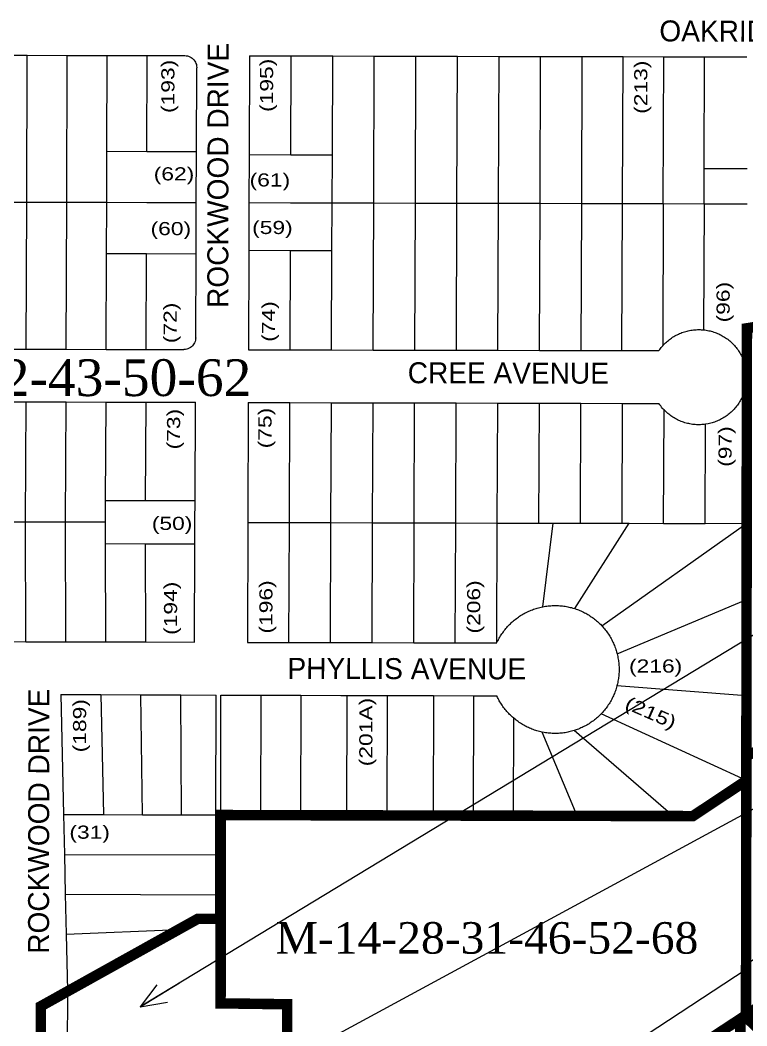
# Model space of a CAD drawing. Header units: millimetres. Extents: x 1745962 to 1749233, y 4525379 to 4529927.
# Drawn here: x 1748037.3 to 1748314.3, y 4528416.8 to 4528800.2 of the extents above; entities that cross this region are included whole.
import ezdxf
from ezdxf.enums import TextEntityAlignment as Align

# ---------------------------------------------------------------- set-up
doc = ezdxf.new("R2010")
doc.units = ezdxf.units.MM
doc.header["$LTSCALE"] = 10
doc.header["$MEASUREMENT"] = 0
for name, color, linetype in [('AROLL_ADDRESS', 44, 'Continuous'), ('AROLL_LOTS', 8, 'Continuous'), ('AROLL_ROADS', 7, 'Continuous'), ('ZONING_STANDARDS', 140, 'Continuous'), ('ZONING_ZONES', 140, 'Continuous')]:
    doc.layers.add(name, color=color, linetype=linetype)
doc.styles.add('DUTCH', font='dutcheb.ttf')
doc.styles.add('Univers Condensed', font='UNVR57W.TTF')
doc.styles.add('Univers Light Condensed', font='unvr47a.ttf')

# ---------------------------------------------------------------- blocks, each defined once
blk = doc.blocks.new('ARROW-1')
blk.add_line((0, 0), (1.75, 0))
blk.add_lwpolyline([(0.972, 0.389), (0, 0), (0.972, -0.389)])

msp = doc.modelspace()

# ---------------------------------------------------------------- linework, layer by layer
at = {"layer": 'AROLL_LOTS'}
for p, q in [((1748024.81, 4528786.79), (1748040.05, 4528786.76)), ((1748039.85, 4528730.78), (1748040.05, 4528786.76)), ((1748040.05, 4528786.76), (1748055.29, 4528786.72)), ((1748055.08, 4528730.75), (1748055.29, 4528786.72)), ((1748055.29, 4528786.72), (1748070.53, 4528786.69)), ((1748070.39, 4528750.15), (1748070.53, 4528786.69)), ((1748070.53, 4528786.69), (1748085.75, 4528786.65)), ((1748085.63, 4528750.12), (1748085.75, 4528786.65)), ((1748085.75, 4528786.65), (1748100.08, 4528786.62)), ((1748124.77, 4528786.57), (1748124.63, 4528748.88)), ((1748124.77, 4528786.57), (1748140.61, 4528786.53)), ((1748140.47, 4528748.85), (1748140.61, 4528786.53)), ((1748140.61, 4528786.53), (1748156.47, 4528786.5)), ((1748156.32, 4528748.8), (1748156.47, 4528786.5)), ((1748156.47, 4528786.5), (1748172.31, 4528786.46)), ((1748172.1, 4528730.48), (1748172.31, 4528786.46)), ((1748172.31, 4528786.46), (1748188.16, 4528786.42)), ((1748187.95, 4528730.45), (1748188.16, 4528786.42)), ((1748188.16, 4528786.42), (1748204, 4528786.39)), ((1748203.79, 4528730.41), (1748204, 4528786.39)), ((1748204, 4528786.39), (1748219.85, 4528786.35)), ((1748219.65, 4528730.38), (1748219.85, 4528786.35)), ((1748219.85, 4528786.35), (1748235.69, 4528786.31)), ((1748235.49, 4528730.34), (1748235.69, 4528786.31)), ((1748235.69, 4528786.31), (1748251.55, 4528786.28)), ((1748251.34, 4528730.3), (1748251.55, 4528786.28)), ((1748251.55, 4528786.28), (1748267.09, 4528786.25)), ((1748266.88, 4528730.28), (1748267.09, 4528786.25)), ((1748267.09, 4528786.25), (1748282.64, 4528786.21)), ((1748282.43, 4528730.23), (1748282.64, 4528786.21)), ((1748282.64, 4528786.21), (1748298.18, 4528786.18)), ((1748298.01, 4528743.51), (1748298.18, 4528786.18)), ((1748298.18, 4528786.18), (1748314.01, 4528786.14)), ((1748314.01, 4528786.14), (1748314.31, 4528786.14)), ((1748104.52, 4528750.07), (1748104.64, 4528782.03)), ((1748070.33, 4528730.71), (1748070.39, 4528750.15)), ((1748070.39, 4528750.15), (1748085.63, 4528750.12)), ((1748085.63, 4528750.12), (1748104.52, 4528750.07)), ((1748104.44, 4528730.63), (1748104.52, 4528750.07)), ((1748124.63, 4528748.88), (1748124.55, 4528730.6)), ((1748124.63, 4528748.88), (1748140.47, 4528748.85)), ((1748140.47, 4528748.85), (1748156.32, 4528748.8)), ((1748156.26, 4528730.52), (1748156.32, 4528748.8)), ((1748297.97, 4528730.2), (1748298.01, 4528743.51)), ((1748314.42, 4528743.47), (1748298.01, 4528743.51)), ((1748024.61, 4528730.82), (1748039.85, 4528730.78)), ((1748039.66, 4528674.72), (1748039.85, 4528730.78)), ((1748039.85, 4528730.78), (1748055.08, 4528730.75)), ((1748054.9, 4528674.68), (1748055.08, 4528730.75)), ((1748055.08, 4528730.75), (1748070.33, 4528730.71)), ((1748070.26, 4528711.21), (1748070.33, 4528730.71)), ((1748070.33, 4528730.71), (1748085.56, 4528730.68)), ((1748085.56, 4528730.68), (1748104.44, 4528730.63)), ((1748104.37, 4528711.13), (1748104.44, 4528730.63)), ((1748124.55, 4528730.6), (1748124.49, 4528712.3)), ((1748124.55, 4528730.6), (1748140.4, 4528730.55)), ((1748140.4, 4528730.55), (1748156.26, 4528730.52)), ((1748156.18, 4528712.23), (1748156.26, 4528730.52)), ((1748156.26, 4528730.52), (1748172.1, 4528730.48)), ((1748171.89, 4528674.41), (1748172.1, 4528730.48)), ((1748172.1, 4528730.48), (1748187.95, 4528730.45)), ((1748187.73, 4528674.37), (1748187.95, 4528730.45)), ((1748187.95, 4528730.45), (1748203.79, 4528730.41)), ((1748203.59, 4528674.34), (1748203.79, 4528730.41)), ((1748203.79, 4528730.41), (1748219.65, 4528730.38)), ((1748219.44, 4528674.3), (1748219.65, 4528730.38)), ((1748219.65, 4528730.38), (1748235.49, 4528730.34)), ((1748235.28, 4528674.27), (1748235.49, 4528730.34)), ((1748235.49, 4528730.34), (1748251.34, 4528730.3)), ((1748251.13, 4528674.22), (1748251.34, 4528730.3)), ((1748251.34, 4528730.3), (1748266.88, 4528730.28)), ((1748266.67, 4528674.19), (1748266.88, 4528730.28)), ((1748266.88, 4528730.28), (1748282.43, 4528730.23)), ((1748282.43, 4528730.23), (1748282.22, 4528676.01)), ((1748282.43, 4528730.23), (1748297.97, 4528730.2)), ((1748297.97, 4528730.2), (1748297.79, 4528682.1)), ((1748297.97, 4528730.2), (1748314.39, 4528730.16)), ((1748070.14, 4528674.63), (1748070.26, 4528711.21)), ((1748070.26, 4528711.21), (1748085.5, 4528711.17)), ((1748085.38, 4528674.6), (1748085.5, 4528711.17)), ((1748085.5, 4528711.17), (1748104.37, 4528711.13)), ((1748104.25, 4528679.12), (1748104.37, 4528711.13)), ((1748124.49, 4528712.3), (1748124.34, 4528674.52)), ((1748140.34, 4528712.27), (1748124.49, 4528712.3)), ((1748140.2, 4528674.48), (1748140.34, 4528712.27)), ((1748156.18, 4528712.23), (1748140.34, 4528712.27)), ((1748156.04, 4528674.44), (1748156.18, 4528712.23)), ((1748314.23, 4528666.78), (1748314.31, 4528682.7)), ((1748024.43, 4528674.74), (1748039.66, 4528674.72)), ((1748039.66, 4528674.72), (1748054.9, 4528674.68)), ((1748054.9, 4528674.68), (1748070.14, 4528674.63)), ((1748070.14, 4528674.63), (1748085.38, 4528674.6)), ((1748085.38, 4528674.6), (1748099.67, 4528674.56)), ((1748124.34, 4528674.52), (1748140.2, 4528674.48)), ((1748140.2, 4528674.48), (1748156.04, 4528674.44)), ((1748156.04, 4528674.44), (1748171.89, 4528674.41)), ((1748171.89, 4528674.41), (1748187.73, 4528674.37)), ((1748187.73, 4528674.37), (1748203.59, 4528674.34)), ((1748203.59, 4528674.34), (1748219.44, 4528674.3)), ((1748219.44, 4528674.3), (1748235.28, 4528674.27)), ((1748235.28, 4528674.27), (1748251.13, 4528674.22)), ((1748251.13, 4528674.22), (1748266.67, 4528674.19)), ((1748266.67, 4528674.19), (1748280.79, 4528674.17)), ((1748314.23, 4528608.37), (1748314.23, 4528661.64)), ((1748024.35, 4528654.7), (1748039.59, 4528654.65)), ((1748039.42, 4528608.95), (1748039.59, 4528654.65)), ((1748039.59, 4528654.65), (1748054.83, 4528654.62)), ((1748054.65, 4528608.91), (1748054.83, 4528654.62)), ((1748054.83, 4528654.62), (1748070.06, 4528654.6)), ((1748069.92, 4528617.12), (1748070.06, 4528654.6)), ((1748070.06, 4528654.6), (1748085.3, 4528654.56)), ((1748085.15, 4528617.09), (1748085.3, 4528654.56)), ((1748085.3, 4528654.56), (1748104.17, 4528654.52)), ((1748104.01, 4528617.05), (1748104.17, 4528654.52)), ((1748124.28, 4528654.4), (1748124.1, 4528608.69)), ((1748124.28, 4528654.4), (1748140.12, 4528654.36)), ((1748139.95, 4528608.66), (1748140.12, 4528654.36)), ((1748140.12, 4528654.36), (1748155.97, 4528654.33)), ((1748155.8, 4528608.61), (1748155.97, 4528654.33)), ((1748155.97, 4528654.33), (1748171.81, 4528654.3)), ((1748171.64, 4528608.58), (1748171.81, 4528654.3)), ((1748171.81, 4528654.3), (1748187.66, 4528654.26)), ((1748187.49, 4528608.54), (1748187.66, 4528654.26)), ((1748187.66, 4528654.26), (1748203.51, 4528654.23)), ((1748203.34, 4528608.51), (1748203.51, 4528654.23)), ((1748203.51, 4528654.23), (1748219.36, 4528654.18)), ((1748219.18, 4528608.47), (1748219.36, 4528654.18)), ((1748219.36, 4528654.18), (1748235.2, 4528654.16)), ((1748235.04, 4528608.44), (1748235.2, 4528654.16)), ((1748235.2, 4528654.16), (1748251.05, 4528654.11)), ((1748250.88, 4528608.4), (1748251.05, 4528654.11)), ((1748251.05, 4528654.11), (1748266.9, 4528654.08)), ((1748266.73, 4528608.37), (1748266.9, 4528654.08)), ((1748266.9, 4528654.08), (1748280.74, 4528654.05)), ((1748282.57, 4528608.33), (1748282.74, 4528651.56)), ((1748298.43, 4528608.29), (1748298.56, 4528646.14)), ((1748069.89, 4528608.88), (1748069.92, 4528617.12)), ((1748069.92, 4528617.12), (1748085.15, 4528617.09)), ((1748085.15, 4528617.09), (1748104.01, 4528617.05)), ((1748103.97, 4528609.1), (1748104.01, 4528617.05)), ((1748024.17, 4528608.98), (1748039.42, 4528608.95)), ((1748039.42, 4528608.95), (1748054.65, 4528608.91)), ((1748039.51, 4528563.24), (1748039.42, 4528608.95)), ((1748054.65, 4528608.91), (1748069.89, 4528608.88)), ((1748054.75, 4528563.2), (1748054.65, 4528608.91)), ((1748103.97, 4528608.8), (1748103.97, 4528609.1)), ((1748069.91, 4528600.63), (1748069.89, 4528608.88)), ((1748103.94, 4528600.55), (1748103.97, 4528608.8)), ((1748124.1, 4528608.69), (1748123.93, 4528562.97)), ((1748124.1, 4528608.69), (1748139.95, 4528608.66)), ((1748139.78, 4528562.94), (1748139.95, 4528608.66)), ((1748139.95, 4528608.66), (1748155.8, 4528608.61)), ((1748155.62, 4528562.9), (1748155.8, 4528608.61)), ((1748155.8, 4528608.61), (1748171.64, 4528608.58)), ((1748171.47, 4528562.87), (1748171.64, 4528608.58)), ((1748171.64, 4528608.58), (1748187.49, 4528608.54)), ((1748187.32, 4528562.83), (1748187.49, 4528608.54)), ((1748187.49, 4528608.54), (1748203.34, 4528608.51)), ((1748203.17, 4528562.79), (1748203.34, 4528608.51)), ((1748203.34, 4528608.51), (1748219.18, 4528608.47)), ((1748219.02, 4528563.21), (1748219.18, 4528608.47)), ((1748219.18, 4528608.47), (1748235.04, 4528608.44)), ((1748235.04, 4528608.44), (1748240.52, 4528608.42)), ((1748236.57, 4528576.58), (1748240.52, 4528608.42)), ((1748240.52, 4528608.42), (1748250.88, 4528608.4)), ((1748248.74, 4528575.83), (1748269.47, 4528608.36)), ((1748250.88, 4528608.4), (1748266.73, 4528608.37)), ((1748259.03, 4528569.28), (1748314.23, 4528608.37)), ((1748266.73, 4528608.37), (1748269.47, 4528608.36)), ((1748269.47, 4528608.36), (1748282.57, 4528608.33)), ((1748282.57, 4528608.33), (1748298.43, 4528608.29)), ((1748298.43, 4528608.29), (1748314.23, 4528608.37)), ((1748313.94, 4528579.21), (1748314.23, 4528608.37)), ((1748069.91, 4528600.63), (1748085.14, 4528600.6)), ((1748069.99, 4528563.17), (1748069.91, 4528600.63)), ((1748085.14, 4528600.6), (1748103.94, 4528600.55)), ((1748085.23, 4528563.14), (1748085.14, 4528600.6)), ((1748103.82, 4528563.09), (1748103.94, 4528600.55)), ((1748264.85, 4528558.57), (1748313.94, 4528579.21)), ((1748314.03, 4528542.59), (1748313.94, 4528579.21)), ((1748024.28, 4528563.28), (1748039.51, 4528563.24)), ((1748039.51, 4528563.24), (1748054.75, 4528563.2)), ((1748054.75, 4528563.2), (1748069.99, 4528563.17)), ((1748069.99, 4528563.17), (1748085.23, 4528563.14)), ((1748085.23, 4528563.14), (1748103.82, 4528563.09)), ((1748123.93, 4528562.97), (1748139.78, 4528562.94)), ((1748139.78, 4528562.94), (1748155.62, 4528562.9)), ((1748155.62, 4528562.9), (1748171.47, 4528562.87)), ((1748219.01, 4528562.76), (1748219.02, 4528563.21)), ((1748171.47, 4528562.87), (1748187.32, 4528562.83)), ((1748187.32, 4528562.83), (1748203.17, 4528562.79)), ((1748203.17, 4528562.79), (1748219.01, 4528562.76)), ((1748314.03, 4528542.59), (1748264.76, 4528546.38)), ((1748052.9, 4528543.12), (1748068.13, 4528543.06)), ((1748052.9, 4528543.12), (1748053.88, 4528497.42)), ((1748068.13, 4528543.06), (1748083.37, 4528543.01)), ((1748068.13, 4528543.06), (1748069.12, 4528497.36)), ((1748083.37, 4528543.01), (1748098.61, 4528542.95)), ((1748083.92, 4528497.3), (1748083.37, 4528543.01)), ((1748098.61, 4528542.95), (1748112.05, 4528542.9)), ((1748098.86, 4528497.25), (1748098.61, 4528542.95)), ((1748111.97, 4528497.2), (1748112.05, 4528542.9)), ((1748113.77, 4528497.16), (1748113.84, 4528542.9)), ((1748113.84, 4528542.9), (1748129.08, 4528542.86)), ((1748129.08, 4528542.86), (1748128.97, 4528497.12)), ((1748129.08, 4528542.86), (1748144.31, 4528542.82)), ((1748144.31, 4528542.82), (1748144.19, 4528497.1)), ((1748144.31, 4528542.82), (1748159.53, 4528542.78)), ((1748159.53, 4528542.78), (1748161.97, 4528542.78)), ((1748161.87, 4528497.06), (1748161.97, 4528542.78)), ((1748161.97, 4528542.78), (1748177.2, 4528542.74)), ((1748177.2, 4528542.74), (1748177.1, 4528497.02)), ((1748177.2, 4528542.74), (1748179.64, 4528542.74)), ((1748179.64, 4528542.74), (1748194.88, 4528542.7)), ((1748194.88, 4528542.7), (1748194.76, 4528496.98)), ((1748194.88, 4528542.7), (1748210.1, 4528542.66)), ((1748210.1, 4528542.66), (1748210, 4528496.95)), ((1748210.1, 4528542.66), (1748218.96, 4528542.64)), ((1748314.12, 4528519.7), (1748314.03, 4528542.59)), ((1748225.33, 4528534.17), (1748225.25, 4528496.91)), ((1748314.2, 4528510.38), (1748258.78, 4528535.76)), ((1748249.62, 4528496.85), (1748236.24, 4528528.78)), ((1748286.21, 4528496.77), (1748248.42, 4528529.35)), ((1748332.16, 4528527.88), (1748314.12, 4528519.7)), ((1748314.2, 4528510.38), (1748314.12, 4528519.7)), ((1748293.7, 4528496.76), (1748314.2, 4528510.38)), ((1748314.2, 4528510.38), (1748313.98, 4528440.11)), ((1748053.88, 4528497.42), (1748069.12, 4528497.36)), ((1748053.88, 4528497.42), (1748054.21, 4528482.18)), ((1748069.12, 4528497.36), (1748083.92, 4528497.3)), ((1748083.92, 4528497.3), (1748098.86, 4528497.25)), ((1748098.86, 4528497.25), (1748111.97, 4528497.2)), ((1748111.96, 4528481.97), (1748111.97, 4528497.2)), ((1748128.97, 4528497.12), (1748113.77, 4528497.16)), ((1748113.78, 4528457.61), (1748113.77, 4528497.16)), ((1748144.19, 4528497.1), (1748128.97, 4528497.12)), ((1748159.43, 4528497.06), (1748144.19, 4528497.1)), ((1748159.43, 4528497.06), (1748161.87, 4528497.06)), ((1748161.87, 4528497.06), (1748177.1, 4528497.02)), ((1748177.1, 4528497.02), (1748180.47, 4528497.01)), ((1748194.76, 4528496.98), (1748180.47, 4528497.01)), ((1748210, 4528496.95), (1748194.76, 4528496.98)), ((1748210, 4528496.95), (1748225.25, 4528496.91)), ((1748225.25, 4528496.91), (1748249.62, 4528496.85)), ((1748249.62, 4528496.85), (1748286.21, 4528496.77)), ((1748286.21, 4528496.77), (1748293.7, 4528496.76)), ((1748395.93, 4528496.67), (1748313.98, 4528440.11)), ((1748054.21, 4528482.18), (1748111.96, 4528481.97)), ((1748054.21, 4528482.18), (1748054.54, 4528466.95)), ((1748111.93, 4528466.74), (1748111.96, 4528481.97)), ((1748054.54, 4528466.95), (1748111.93, 4528466.74)), ((1748054.54, 4528466.95), (1748054.87, 4528451.72)), ((1748111.94, 4528457.61), (1748111.93, 4528466.74)), ((1748105.03, 4528457.6), (1748097.74, 4528453.54)), ((1748105.03, 4528457.6), (1748111.94, 4528457.61)), ((1748111.94, 4528457.61), (1748113.78, 4528457.61)), ((1748113.72, 4528425.39), (1748113.78, 4528457.61)), ((1748054.87, 4528451.72), (1748097.74, 4528453.54)), ((1748097.74, 4528453.54), (1748055.34, 4528429.93)), ((1748054.87, 4528451.72), (1748055.33, 4528430.27)), ((1748217.65, 4528375.15), (1748313.97, 4528438.43)), ((1748313.98, 4528440.11), (1748313.97, 4528438.43)), ((1748055.34, 4528429.93), (1748055.3, 4528400.2)), ((1748055.33, 4528430.27), (1748055.34, 4528429.93)), ((1748139.09, 4528425.04), (1748113.72, 4528425.39)), ((1748139.2, 4528341.76), (1748139.09, 4528425.04))]:
    msp.add_line(p, q, dxfattribs=at)
for points in [[(1748100.08, 4528786.62), (1748100.57, 4528786.6), (1748101.07, 4528786.51), (1748101.55, 4528786.38), (1748102.02, 4528786.19), (1748102.45, 4528785.95), (1748102.86, 4528785.67), (1748103.24, 4528785.34), (1748103.58, 4528784.97), (1748103.88, 4528784.57), (1748104.13, 4528784.14), (1748104.33, 4528783.68), (1748104.49, 4528783.21), (1748104.59, 4528782.72), (1748104.64, 4528782.03)], [(1748282.22, 4528676.01), (1748282.55, 4528676.38), (1748282.91, 4528676.74), (1748283.26, 4528677.1), (1748283.62, 4528677.43), (1748284, 4528677.77), (1748284.38, 4528678.09), (1748284.77, 4528678.4), (1748285.17, 4528678.7), (1748285.58, 4528678.98), (1748285.99, 4528679.26), (1748286.42, 4528679.53), (1748286.85, 4528679.78), (1748287.29, 4528680.02), (1748287.73, 4528680.26), (1748288.18, 4528680.48), (1748288.63, 4528680.68), (1748289.1, 4528680.87), (1748289.56, 4528681.05), (1748290.04, 4528681.22), (1748290.51, 4528681.38), (1748290.99, 4528681.52), (1748291.48, 4528681.64), (1748291.96, 4528681.77), (1748292.44, 4528681.87), (1748292.94, 4528681.95), (1748293.44, 4528682.03), (1748293.93, 4528682.1), (1748294.43, 4528682.14), (1748294.93, 4528682.17), (1748295.43, 4528682.2), (1748295.93, 4528682.2), (1748296.43, 4528682.19), (1748296.93, 4528682.17), (1748297.79, 4528682.1)], [(1748297.79, 4528682.1), (1748298.28, 4528682.05), (1748298.77, 4528681.99), (1748299.27, 4528681.89), (1748299.76, 4528681.79), (1748300.25, 4528681.68), (1748300.74, 4528681.56), (1748301.22, 4528681.43), (1748301.69, 4528681.27), (1748302.17, 4528681.11), (1748302.63, 4528680.94), (1748303.09, 4528680.74), (1748303.55, 4528680.54), (1748304, 4528680.33), (1748304.45, 4528680.1), (1748304.89, 4528679.86), (1748305.31, 4528679.61), (1748305.75, 4528679.35), (1748306.16, 4528679.07), (1748306.58, 4528678.79), (1748306.98, 4528678.5), (1748307.37, 4528678.18), (1748307.76, 4528677.87), (1748308.14, 4528677.54), (1748308.5, 4528677.2), (1748308.86, 4528676.85), (1748309.21, 4528676.49), (1748309.55, 4528676.13), (1748309.88, 4528675.75), (1748310.19, 4528675.36), (1748310.5, 4528674.97), (1748310.8, 4528674.57), (1748311.09, 4528674.15), (1748311.36, 4528673.74), (1748311.62, 4528673.32), (1748311.87, 4528672.88), (1748312.11, 4528672.44), (1748312.34, 4528671.99), (1748312.56, 4528671.55), (1748312.75, 4528671.09), (1748312.94, 4528670.62), (1748313.12, 4528670.16), (1748313.29, 4528669.69), (1748313.44, 4528669.21), (1748313.58, 4528668.73), (1748313.7, 4528668.24), (1748313.81, 4528667.76), (1748313.91, 4528667.26), (1748314.23, 4528666.78)], [(1748104.25, 4528679.12), (1748104.22, 4528678.63), (1748104.14, 4528678.13), (1748104, 4528677.65), (1748103.81, 4528677.19), (1748103.57, 4528676.75), (1748103.29, 4528676.34), (1748102.96, 4528675.96), (1748102.59, 4528675.62), (1748102.2, 4528675.32), (1748101.76, 4528675.08), (1748101.3, 4528674.87), (1748100.83, 4528674.72), (1748100.33, 4528674.62), (1748099.67, 4528674.56)], [(1748280.79, 4528674.17), (1748281.08, 4528674.57), (1748281.37, 4528674.98), (1748281.68, 4528675.37), (1748282.22, 4528676.01)], [(1748314.22, 4528664.12), (1748314.22, 4528664.78), (1748314.23, 4528665.28), (1748314.23, 4528665.78), (1748314.23, 4528666.27), (1748314.23, 4528666.78)], [(1748314.22, 4528664.12), (1748314.23, 4528663.63), (1748314.22, 4528663.13), (1748314.22, 4528662.62), (1748314.22, 4528662.13), (1748314.23, 4528661.64)], [(1748314.23, 4528661.64), (1748313.96, 4528661.15), (1748313.87, 4528660.65), (1748313.77, 4528660.16), (1748313.65, 4528659.67), (1748313.52, 4528659.19), (1748313.37, 4528658.71), (1748313.21, 4528658.24), (1748313.04, 4528657.76), (1748312.86, 4528657.31), (1748312.66, 4528656.85), (1748312.46, 4528656.39), (1748312.24, 4528655.94), (1748312.01, 4528655.5), (1748311.76, 4528655.06), (1748311.5, 4528654.63), (1748311.24, 4528654.21), (1748310.95, 4528653.8), (1748310.66, 4528653.39), (1748310.36, 4528653), (1748310.05, 4528652.6), (1748309.73, 4528652.22), (1748309.39, 4528651.84), (1748309.05, 4528651.49), (1748308.7, 4528651.12), (1748308.33, 4528650.79), (1748307.96, 4528650.45), (1748307.58, 4528650.13), (1748307.19, 4528649.81), (1748306.79, 4528649.51), (1748306.38, 4528649.23), (1748305.97, 4528648.95), (1748305.55, 4528648.67), (1748305.12, 4528648.41), (1748304.68, 4528648.17), (1748304.24, 4528647.93), (1748303.8, 4528647.71), (1748303.34, 4528647.51), (1748302.88, 4528647.31), (1748302.41, 4528647.13), (1748301.95, 4528646.96), (1748301.47, 4528646.79), (1748301, 4528646.65), (1748300.51, 4528646.53), (1748300.03, 4528646.4), (1748299.53, 4528646.29), (1748298.56, 4528646.14)], [(1748282.74, 4528651.56), (1748282.4, 4528651.93), (1748282.06, 4528652.31), (1748281.74, 4528652.69), (1748281.44, 4528653.09), (1748281.14, 4528653.48), (1748280.74, 4528654.05)], [(1748298.56, 4528646.14), (1748298.07, 4528646.07), (1748297.57, 4528646.01), (1748297.07, 4528645.98), (1748296.57, 4528645.95), (1748296.08, 4528645.94), (1748295.57, 4528645.94), (1748295.08, 4528645.96), (1748294.57, 4528645.99), (1748294.08, 4528646.03), (1748293.58, 4528646.09), (1748293.09, 4528646.16), (1748292.6, 4528646.25), (1748292.11, 4528646.35), (1748291.62, 4528646.46), (1748291.13, 4528646.58), (1748290.65, 4528646.72), (1748290.17, 4528646.87), (1748289.7, 4528647.03), (1748289.23, 4528647.21), (1748288.77, 4528647.4), (1748288.32, 4528647.6), (1748287.86, 4528647.81), (1748287.42, 4528648.05), (1748286.98, 4528648.29), (1748286.55, 4528648.54), (1748286.12, 4528648.79), (1748285.71, 4528649.07), (1748285.29, 4528649.36), (1748284.89, 4528649.65), (1748284.5, 4528649.96), (1748284.11, 4528650.28), (1748283.73, 4528650.6), (1748283.37, 4528650.95), (1748282.74, 4528651.56)], [(1748219.02, 4528563.21), (1748219.45, 4528563.66), (1748219.68, 4528564.11), (1748219.92, 4528564.55), (1748220.17, 4528564.97), (1748220.42, 4528565.41), (1748220.69, 4528565.83), (1748220.96, 4528566.24), (1748221.25, 4528566.66), (1748221.54, 4528567.06), (1748221.84, 4528567.47), (1748222.14, 4528567.86), (1748222.46, 4528568.25), (1748222.79, 4528568.63), (1748223.12, 4528569), (1748223.46, 4528569.36), (1748223.8, 4528569.73), (1748224.15, 4528570.08), (1748224.52, 4528570.43), (1748224.89, 4528570.76), (1748225.26, 4528571.1), (1748225.65, 4528571.42), (1748226.03, 4528571.74), (1748226.43, 4528572.04), (1748226.82, 4528572.34), (1748227.24, 4528572.63), (1748227.65, 4528572.91), (1748228.07, 4528573.19), (1748228.49, 4528573.46), (1748228.92, 4528573.71), (1748229.36, 4528573.95), (1748229.8, 4528574.19), (1748230.23, 4528574.42), (1748230.69, 4528574.65), (1748231.14, 4528574.85), (1748231.59, 4528575.06), (1748232.06, 4528575.25), (1748232.53, 4528575.43), (1748232.99, 4528575.61), (1748233.47, 4528575.76), (1748233.95, 4528575.92), (1748234.42, 4528576.06), (1748234.9, 4528576.2), (1748235.39, 4528576.32), (1748235.88, 4528576.44), (1748236.57, 4528576.58)], [(1748236.57, 4528576.58), (1748237.07, 4528576.68), (1748237.56, 4528576.76), (1748238.06, 4528576.82), (1748238.55, 4528576.89), (1748239.05, 4528576.93), (1748239.55, 4528576.97), (1748240.05, 4528577), (1748240.55, 4528577.02), (1748241.04, 4528577.02), (1748241.55, 4528577.02), (1748242.05, 4528577.02), (1748242.55, 4528576.99), (1748243.04, 4528576.96), (1748243.54, 4528576.92), (1748244.04, 4528576.86), (1748244.53, 4528576.8), (1748245.03, 4528576.73), (1748245.52, 4528576.64), (1748246.01, 4528576.55), (1748246.5, 4528576.44), (1748246.99, 4528576.33), (1748247.48, 4528576.21), (1748247.95, 4528576.07), (1748248.74, 4528575.83)], [(1748248.74, 4528575.83), (1748249.22, 4528575.67), (1748249.69, 4528575.5), (1748250.15, 4528575.33), (1748250.61, 4528575.13), (1748251.07, 4528574.94), (1748251.53, 4528574.73), (1748251.98, 4528574.52), (1748252.42, 4528574.29), (1748252.86, 4528574.05), (1748253.3, 4528573.81), (1748253.73, 4528573.55), (1748254.17, 4528573.29), (1748254.59, 4528573.03), (1748255, 4528572.74), (1748255.4, 4528572.46), (1748255.82, 4528572.16), (1748256.2, 4528571.87), (1748256.6, 4528571.54), (1748256.98, 4528571.23), (1748257.36, 4528570.9), (1748257.73, 4528570.57), (1748258.09, 4528570.22), (1748258.45, 4528569.87), (1748259.03, 4528569.28)], [(1748259.03, 4528569.28), (1748259.36, 4528568.92), (1748259.69, 4528568.53), (1748260.01, 4528568.15), (1748260.33, 4528567.77), (1748260.63, 4528567.37), (1748260.93, 4528566.96), (1748261.22, 4528566.56), (1748261.5, 4528566.15), (1748261.78, 4528565.73), (1748262.04, 4528565.3), (1748262.3, 4528564.88), (1748262.54, 4528564.44), (1748262.78, 4528564), (1748263.01, 4528563.55), (1748263.22, 4528563.1), (1748263.44, 4528562.65), (1748263.63, 4528562.19), (1748263.82, 4528561.73), (1748264, 4528561.27), (1748264.18, 4528560.79), (1748264.34, 4528560.32), (1748264.49, 4528559.85), (1748264.64, 4528559.36), (1748264.85, 4528558.57)], [(1748264.85, 4528558.57), (1748264.96, 4528558.09), (1748265.07, 4528557.59), (1748265.17, 4528557.1), (1748265.26, 4528556.61), (1748265.34, 4528556.12), (1748265.4, 4528555.63), (1748265.46, 4528555.13), (1748265.5, 4528554.63), (1748265.54, 4528554.13), (1748265.56, 4528553.63), (1748265.57, 4528553.14), (1748265.58, 4528552.63), (1748265.57, 4528552.13), (1748265.56, 4528551.63), (1748265.54, 4528551.14), (1748265.5, 4528550.64), (1748265.45, 4528550.14), (1748265.4, 4528549.64), (1748265.33, 4528549.15), (1748265.25, 4528548.65), (1748265.17, 4528548.16), (1748265.07, 4528547.67), (1748264.96, 4528547.18), (1748264.76, 4528546.38)], [(1748264.76, 4528546.38), (1748264.63, 4528545.9), (1748264.49, 4528545.42), (1748264.34, 4528544.94), (1748264.17, 4528544.47), (1748264, 4528544), (1748263.82, 4528543.53), (1748263.62, 4528543.08), (1748263.43, 4528542.62), (1748263.21, 4528542.16), (1748262.99, 4528541.72), (1748262.77, 4528541.27), (1748262.53, 4528540.84), (1748262.28, 4528540.4), (1748262.03, 4528539.96), (1748261.76, 4528539.54), (1748261.48, 4528539.13), (1748261.21, 4528538.71), (1748260.91, 4528538.3), (1748260.62, 4528537.9), (1748260.31, 4528537.5), (1748260, 4528537.12), (1748259.67, 4528536.74), (1748259.35, 4528536.36), (1748258.78, 4528535.76)], [(1748225.33, 4528534.17), (1748224.95, 4528534.5), (1748224.58, 4528534.84), (1748224.22, 4528535.18), (1748223.87, 4528535.53), (1748223.52, 4528535.89), (1748223.18, 4528536.26), (1748222.84, 4528536.62), (1748222.51, 4528537.01), (1748222.2, 4528537.39), (1748221.89, 4528537.79), (1748221.59, 4528538.19), (1748221.3, 4528538.59), (1748221, 4528539), (1748220.73, 4528539.42), (1748220.46, 4528539.84), (1748220.2, 4528540.26), (1748219.95, 4528540.69), (1748219.71, 4528541.14), (1748219.48, 4528541.57), (1748219.25, 4528542.02), (1748218.96, 4528542.64)], [(1748236.24, 4528528.78), (1748235.75, 4528528.88), (1748235.26, 4528529), (1748234.78, 4528529.13), (1748234.3, 4528529.27), (1748233.82, 4528529.41), (1748233.34, 4528529.57), (1748232.87, 4528529.74), (1748232.4, 4528529.92), (1748231.95, 4528530.1), (1748231.49, 4528530.3), (1748231.03, 4528530.5), (1748230.58, 4528530.71), (1748230.12, 4528530.94), (1748229.68, 4528531.17), (1748229.25, 4528531.41), (1748228.81, 4528531.66), (1748228.39, 4528531.92), (1748227.97, 4528532.18), (1748227.55, 4528532.47), (1748227.14, 4528532.76), (1748226.74, 4528533.05), (1748226.34, 4528533.35), (1748225.94, 4528533.66), (1748225.33, 4528534.17)], [(1748258.78, 4528535.76), (1748258.43, 4528535.4), (1748258.08, 4528535.05), (1748257.71, 4528534.71), (1748257.35, 4528534.37), (1748256.96, 4528534.05), (1748256.58, 4528533.73), (1748256.19, 4528533.42), (1748255.79, 4528533.11), (1748255.39, 4528532.82), (1748254.97, 4528532.53), (1748254.56, 4528532.25), (1748254.14, 4528531.98), (1748253.72, 4528531.72), (1748253.29, 4528531.47), (1748252.85, 4528531.22), (1748252.4, 4528530.99), (1748251.96, 4528530.77), (1748251.51, 4528530.55), (1748251.05, 4528530.35), (1748250.59, 4528530.14), (1748250.14, 4528529.96), (1748249.66, 4528529.78), (1748249.19, 4528529.62), (1748248.42, 4528529.35)], [(1748248.42, 4528529.35), (1748247.93, 4528529.21), (1748247.45, 4528529.08), (1748246.96, 4528528.96), (1748246.48, 4528528.84), (1748246, 4528528.74), (1748245.5, 4528528.65), (1748245.01, 4528528.56), (1748244.52, 4528528.49), (1748244.01, 4528528.43), (1748243.52, 4528528.37), (1748243.02, 4528528.34), (1748242.52, 4528528.3), (1748242.02, 4528528.28), (1748241.53, 4528528.27), (1748241.02, 4528528.27), (1748240.52, 4528528.28), (1748240.03, 4528528.29), (1748239.52, 4528528.32), (1748239.03, 4528528.36), (1748238.53, 4528528.41), (1748238.03, 4528528.47), (1748237.54, 4528528.54), (1748237.04, 4528528.62), (1748236.24, 4528528.78)]]:
    msp.add_lwpolyline(points, dxfattribs=at)
at = {"layer": 'ZONING_STANDARDS'}
for p, q in [((1748586.12, 4528728.97), (1748083.11, 4528424.1)), ((1748586.12, 4528645.22), (1748084.39, 4528373.63))]:
    msp.add_line(p, q, dxfattribs=at)
at = {"layer": 'ZONING_ZONES', "linetype": 'Continuous', "const_width": 4}
for points in [[(1748313.96, 4528420.89), (1748314.31, 4528682.7), (1748467.62, 4528706.85), (1748526.31, 4528706.92)], [(1748314.2, 4528510.38), (1748293.7, 4528496.76), (1748113.77, 4528497.16), (1748113.72, 4528425.39), (1748139.09, 4528425.04), (1748139.09, 4528306.04)]]:
    msp.add_lwpolyline(points, dxfattribs=at)
at = {"layer": 'ZONING_ZONES', "const_width": 4}
for points in [[(1748314.12, 4528519.7), (1748378.44, 4528548.9), (1748410.56, 4528484.35)], [(1748450.57, 4528510.63), (1748311.82, 4528419.49)], [(1748311.82, 4528419.49), (1748311.73, 4528342.12), (1748240.68, 4528295.46), (1748220.84, 4528282.39), (1748178.84, 4528254.73), (1748125.22, 4528217.74), (1748124.83, 4528219.17), (1748112.07, 4528209.89), (1748064.2, 4528179.99), (1748016.15, 4528148.75)], [(1748311.82, 4528419.49), (1748185.2, 4528336.32)]]:
    msp.add_lwpolyline(points, dxfattribs=at)
at = {"layer": 'ZONING_ZONES'}
for points in [[(1748004.64, 4528388.21, 4, 4, 0), (1748004.59, 4528287.56, 4, 4, 0), (1748045.11, 4528287.55, 4, 4, 0), (1748045.2, 4528424.28, 4, 4, 0), (1748105.03, 4528457.6, 4, 4, 0), (1748111.94, 4528457.61, 0, 0, 0)], [(1748452.57, 4528441.89, 4, 4, 0), (1748441.46, 4528433.81, 4, 4, 0), (1748424.19, 4528421.28, 4, 4, 0), (1748392.11, 4528397.98, 4, 4, 0), (1748359.14, 4528374.03, 4, 4, 0), (1748352.88, 4528381.49, 4, 4, 0), (1748347.75, 4528387.21, 4, 4, 0), (1748340.7, 4528394.6, 4, 4, 0), (1748336.25, 4528398.99, 4, 4, 0), (1748313.47, 4528420.58, 0, 0, 0)]]:
    msp.add_lwpolyline(points, format="xyseb", dxfattribs=at)

# ---------------------------------------------------------------- block references
at = {"layer": 'ZONING_STANDARDS', "xscale": 9.999999999999998, "yscale": 9.999999999999998, "zscale": 9.999999999999998, "rotation": 31.21904669921691}
msp.add_blockref('ARROW-1', (1748083.11, 4528424.1), dxfattribs=at)

# ---------------------------------------------------------------- texts
at = {"layer": 'AROLL_ADDRESS', "style": 'Univers Light Condensed', "width": 1.3}
for s, rotation, p in [('(193)', 90, (1748096.13, 4528764.76)), ('(195)', 90, (1748133.75, 4528765.16)), ('(213)', 90, (1748276.35, 4528764.45)), ('(62)', 359.87, (1748088.23, 4528739.09)), ('(61)', 359.87, (1748124.78, 4528736.76)), ('(60)', 359.87, (1748087.03, 4528718.22)), ('(59)', 359.87, (1748125.74, 4528718.64)), ('(96)', 90, (1748307.74, 4528684.95)), ('(72)', 90, (1748097, 4528677.01)), ('(74)', 90, (1748134.48, 4528677.55)), ('(73)', 90, (1748098.3, 4528636.53)), ('(75)', 90, (1748133.13, 4528636.95)), ('(97)', 90, (1748308.48, 4528629.9)), ('(50)', 359.87, (1748087.51, 4528605.85)), ('(196)', 90, (1748133.49, 4528566.34)), ('(206)', 90, (1748212.67, 4528566.34)), ('(194)', 90, (1748097.15, 4528565.82)), ('(189)', 90, (1748062.48, 4528521.06)), ('(201A)', 90, (1748171.58, 4528515.75)), ('(215)', 336.4746, (1748267.37, 4528537.94)), ('(31)', 359.79, (1748056.09, 4528488.16))]:
    msp.add_text(s, height=5, rotation=rotation, dxfattribs=at).set_placement(p)
msp.add_text('(216)', height=5, dxfattribs=at).set_placement((1748269.37, 4528551.47))
at = {"layer": 'AROLL_ROADS', "style": 'Univers Condensed'}
for s, rotation, p in [('OAKRIDGE DRIVE', 359.85, (1748280.93, 4528792.05)), ('ROCKWOOD DRIVE', 89.95, (1748116.66, 4528690.45)), ('CREE AVENUE', 359.85, (1748185.03, 4528661.76)), ('PHYLLIS AVENUE', 359.85, (1748139.2, 4528549.08)), ('ROCKWOOD DRIVE', 89.95, (1748048.35, 4528444.28))]:
    msp.add_text(s, height=8, rotation=rotation, dxfattribs=at).set_placement(p)
at = {"layer": 'ZONING_STANDARDS', "style": 'DUTCH'}
for s, height, p in [('S-1-(or 20B)-32-43-50-62', 14, (1748014.74, 4528663.88)), ('M-14-28-31-46-52-68', 12, (1748215.25, 4528450.34))]:
    msp.add_text(s, height=height, dxfattribs=at).set_placement(p, align=Align.MIDDLE_CENTER)

doc.saveas('drawing.dxf')
